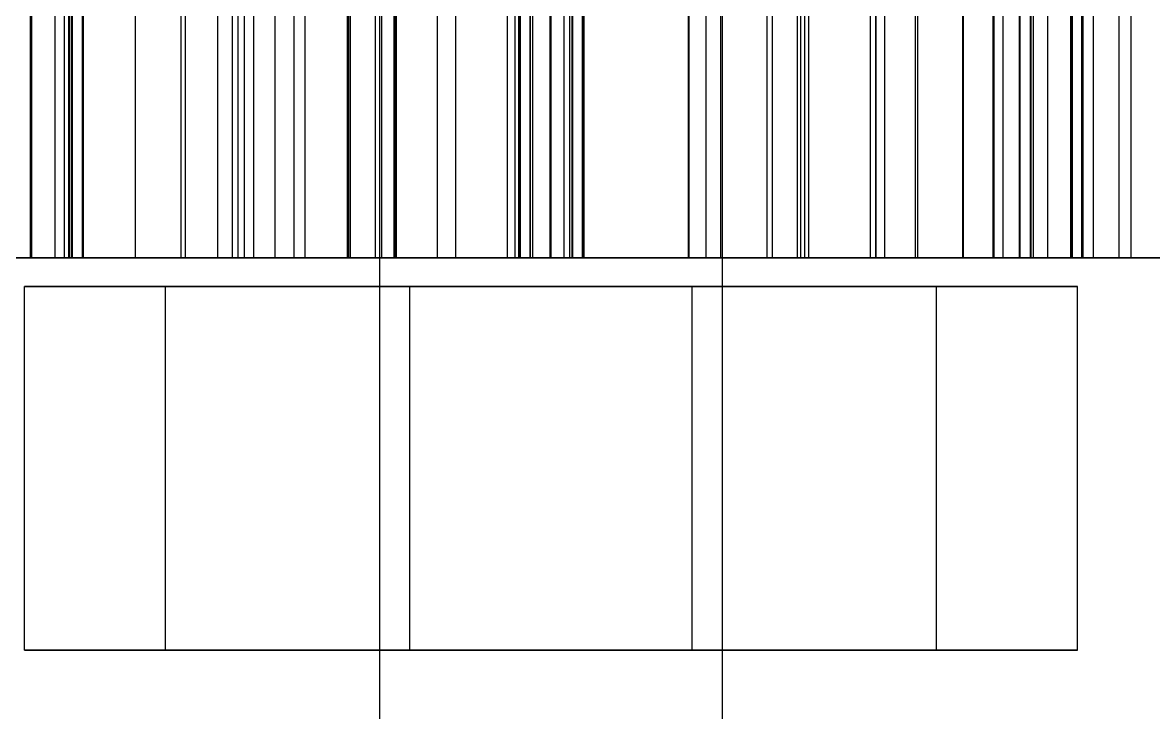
# Model space of a CAD drawing. Header units: millimetres. Extents: x -170 to 170, y -1654 to 210.
# Drawn here: x -99.56 to -80.89, y -58.03 to -46.65 of the extents above; entities that cross this region are included whole.
import ezdxf

# ---------------------------------------------------------------- set-up
doc = ezdxf.new("R2010")
doc.units = ezdxf.units.MM
doc.header["$MEASUREMENT"] = 0
doc.layers.add('V1', color=7, linetype='Continuous', true_color=0x000000)

msp = doc.modelspace()

# ---------------------------------------------------------------- linework, layer by layer
at = {"layer": 'V1'}
for p, q in [((-127.736, -50.528, 164.167), (-94.833, -50.528, 164.167)), ((-127.164, -50.528, 345.833), (-94.833, -50.528, 345.833)), ((-124.457, -50.528, 255), (-87.183, -50.528, 255)), ((-90.833, -50.528, 127.264), (-90.833, -50.528, 160.167)), ((-90.833, -50.528, 168.167), (-90.833, -50.528, 201.07)), ((-90.833, -50.528, 309.502), (-90.833, -50.528, 341.833)), ((-90.833, -50.528, 349.833), (-90.833, -50.528, 382.164)), ((-86.833, -50.528, 164.167), (-53.93, -50.528, 164.167)), ((-86.833, -50.528, 345.833), (-54.502, -50.528, 345.833)), ((-86.717, -50.528, 255), (-4, -50.528, 255))]:
    msp.add_line(p, q, dxfattribs=at)
for points, degree in [([(-93.662, -88, 343.005), (-93.662, -48.5, 343.005), (-93.662, -9, 343.005)], 2), ([(-93.662, -82.948, 348.662), (-93.662, -45.974, 348.662), (-93.662, -9, 348.662)], 2), ([(-93.662, -88, 166.995), (-93.662, -48.5, 166.995), (-93.662, -9, 166.995)], 2), ([(-93.662, -82.948, 161.338), (-93.662, -45.974, 161.338), (-93.662, -9, 161.338)], 2), ([(-88.005, -88, 348.662), (-88.005, -48.5, 348.662), (-88.005, -9, 348.662)], 2), ([(-88.005, -82.948, 343.005), (-88.005, -45.974, 343.005), (-88.005, -9, 343.005)], 2), ([(-88.005, -82.948, 166.995), (-88.005, -45.974, 166.995), (-88.005, -9, 166.995)], 2), ([(-88.005, -88, 161.338), (-88.005, -48.5, 161.338), (-88.005, -9, 161.338)], 2), ([(-99.435, -35.528, 194.907), (-99.435, -43.028, 194.907), (-99.435, -50.528, 194.907)], 2), ([(-99.416, -35.528, 379.841), (-99.416, -43.028, 379.841), (-99.416, -50.528, 379.841)], 2), ([(-99.409, -35.528, 194.836), (-99.409, -43.028, 194.836), (-99.409, -50.528, 194.836)], 2), ([(-99.028, -35.528, 305.38), (-99.028, -43.028, 305.38), (-99.028, -50.528, 305.38)], 2), ([(-98.871, -35.528, 266.781), (-98.871, -43.028, 266.781), (-98.871, -50.528, 266.781)], 2), ([(-98.87, -35.528, 243.221), (-98.87, -43.028, 243.221), (-98.87, -50.528, 243.221)], 2), ([(-98.8, -35.528, 266.803), (-98.8, -43.028, 266.803), (-98.8, -50.528, 266.803)], 2), ([(-98.799, -35.528, 243.199), (-98.799, -43.028, 243.199), (-98.799, -50.528, 243.199)], 2), ([(-98.79, -35.528, 204.667), (-98.79, -43.028, 204.667), (-98.79, -50.528, 204.667)], 2), ([(-98.754, -35.528, 133.245), (-98.754, -43.028, 133.245), (-98.754, -50.528, 133.245)], 2), ([(-98.741, -35.528, 133.319), (-98.741, -43.028, 133.319), (-98.741, -50.528, 133.319)], 2), ([(-98.572, -35.528, 376.801), (-98.572, -43.028, 376.801), (-98.572, -50.528, 376.801)], 2), ([(-98.56, -35.528, 376.727), (-98.56, -43.028, 376.727), (-98.56, -50.528, 376.727)], 2), ([(-97.697, -35.528, 246.759), (-97.697, -43.028, 246.759), (-97.697, -50.528, 246.759)], 2), ([(-97.697, -35.528, 263.243), (-97.697, -43.028, 263.243), (-97.697, -50.528, 263.243)], 2), ([(-96.945, -35.528, 259.592), (-96.945, -43.028, 259.592), (-96.945, -50.528, 259.592)], 2), ([(-96.944, -35.528, 250.41), (-96.944, -43.028, 250.41), (-96.944, -50.528, 250.41)], 2), ([(-96.872, -35.528, 250.393), (-96.872, -43.028, 250.393), (-96.872, -50.528, 250.393)], 2), ([(-96.872, -35.528, 259.609), (-96.872, -43.028, 259.609), (-96.872, -50.528, 259.609)], 2), ([(-96.341, -35.528, 304.928), (-96.341, -43.028, 304.928), (-96.341, -50.528, 304.928)], 2), ([(-96.1, -35.528, 205.104), (-96.1, -43.028, 205.104), (-96.1, -50.528, 205.104)], 2), ([(-96.003, -35.528, 262.173), (-96.003, -43.028, 262.173), (-96.003, -50.528, 262.173)], 2), ([(-96.003, -35.528, 247.826), (-96.003, -43.028, 247.826), (-96.003, -50.528, 247.826)], 2), ([(-95.899, -35.528, 268.044), (-95.899, -43.028, 268.044), (-95.899, -50.528, 268.044)], 2), ([(-95.898, -35.528, 241.957), (-95.898, -43.028, 241.957), (-95.898, -50.528, 241.957)], 2), ([(-95.743, -35.528, 265.063), (-95.743, -43.028, 265.063), (-95.743, -50.528, 265.063)], 2), ([(-95.743, -35.528, 244.937), (-95.743, -43.028, 244.937), (-95.743, -50.528, 244.937)], 2), ([(-95.396, -35.528, 267.943), (-95.396, -43.028, 267.943), (-95.396, -50.528, 267.943)], 2), ([(-95.396, -35.528, 242.057), (-95.396, -43.028, 242.057), (-95.396, -50.528, 242.057)], 2), ([(-95.082, -35.528, 132.606), (-95.082, -43.028, 132.606), (-95.082, -50.528, 132.606)], 2), ([(-94.897, -35.528, 377.419), (-94.897, -43.028, 377.419), (-94.897, -50.528, 377.419)], 2), ([(-94.199, -35.528, 261.188), (-94.199, -43.028, 261.188), (-94.199, -50.528, 261.188)], 2), ([(-94.183, -35.528, 248.811), (-94.183, -43.028, 248.811), (-94.183, -50.528, 248.811)], 2), ([(-94.153, -35.528, 277.951), (-94.153, -43.028, 277.951), (-94.153, -50.528, 277.951)], 2), ([(-94.152, -35.528, 232.05), (-94.152, -43.028, 232.05), (-94.152, -50.528, 232.05)], 2), ([(-93.739, -35.528, 250.018), (-93.739, -43.028, 250.018), (-93.739, -50.528, 250.018)], 2), ([(-93.739, -35.528, 259.984), (-93.739, -43.028, 259.984), (-93.739, -50.528, 259.984)], 2), ([(-93.662, -50.528, 166.995), (-93.662, -43.028, 166.995), (-93.662, -35.528, 166.995)], 2), ([(-93.662, -50.528, 161.338), (-93.662, -43.028, 161.338), (-93.662, -35.528, 161.338)], 2), ([(-93.662, -50.528, 343.005), (-93.662, -43.028, 343.005), (-93.662, -35.528, 343.005)], 2), ([(-93.662, -50.528, 348.662), (-93.662, -43.028, 348.662), (-93.662, -35.528, 348.662)], 2), ([(-93.63, -35.528, 304.654), (-93.63, -43.028, 304.654), (-93.63, -50.528, 304.654)], 2), ([(-93.427, -35.528, 241.467), (-93.427, -43.028, 241.467), (-93.427, -50.528, 241.467)], 2), ([(-93.412, -35.528, 268.528), (-93.412, -43.028, 268.528), (-93.412, -50.528, 268.528)], 2), ([(-93.388, -35.528, 205.362), (-93.388, -43.028, 205.362), (-93.388, -50.528, 205.362)], 2), ([(-92.713, -35.528, 275.638), (-92.713, -43.028, 275.638), (-92.713, -50.528, 275.638)], 2), ([(-92.712, -35.528, 234.364), (-92.712, -43.028, 234.364), (-92.712, -50.528, 234.364)], 2), ([(-92.413, -35.528, 281.977), (-92.413, -43.028, 281.977), (-92.413, -50.528, 281.977)], 2), ([(-92.413, -35.528, 228.023), (-92.413, -43.028, 228.023), (-92.413, -50.528, 228.023)], 2), ([(-91.559, -35.528, 284.749), (-91.559, -43.028, 284.749), (-91.559, -50.528, 284.749)], 2), ([(-91.559, -35.528, 225.251), (-91.559, -43.028, 225.251), (-91.559, -50.528, 225.251)], 2), ([(-91.429, -35.528, 236.767), (-91.429, -43.028, 236.767), (-91.429, -50.528, 236.767)], 2), ([(-91.429, -35.528, 273.235), (-91.429, -43.028, 273.235), (-91.429, -50.528, 273.235)], 2), ([(-91.373, -35.528, 132.251), (-91.373, -43.028, 132.251), (-91.373, -50.528, 132.251)], 2), ([(-91.369, -35.528, 132.288), (-91.369, -43.028, 132.288), (-91.369, -50.528, 132.288)], 2), ([(-91.365, -35.528, 132.326), (-91.365, -43.028, 132.326), (-91.365, -50.528, 132.326)], 2), ([(-91.345, -35.528, 129.096), (-91.345, -43.028, 129.096), (-91.345, -50.528, 129.096)], 2), ([(-91.186, -35.528, 377.752), (-91.186, -43.028, 377.752), (-91.186, -50.528, 377.752)], 2), ([(-91.179, -35.528, 377.677), (-91.179, -43.028, 377.677), (-91.179, -50.528, 377.677)], 2), ([(-91.139, -35.528, 380.907), (-91.139, -43.028, 380.907), (-91.139, -50.528, 380.907)], 2), ([(-90.854, -35.528, 280.637), (-90.854, -43.028, 280.637), (-90.854, -50.528, 280.637)], 2), ([(-90.839, -35.528, 229.365), (-90.839, -43.028, 229.365), (-90.839, -50.528, 229.365)], 2), ([(-90.621, -35.528, 287.495), (-90.621, -43.028, 287.495), (-90.621, -50.528, 287.495)], 2), ([(-90.621, -35.528, 222.505), (-90.621, -43.028, 222.505), (-90.621, -50.528, 222.505)], 2), ([(-90.527, -35.528, 310.76), (-90.527, -43.028, 310.76), (-90.527, -50.528, 310.76)], 2), ([(-90.488, -35.528, 313.989), (-90.488, -43.028, 313.989), (-90.488, -50.528, 313.989)], 2), ([(-90.481, -35.528, 313.915), (-90.481, -43.028, 313.915), (-90.481, -50.528, 313.915)], 2), ([(-90.321, -35.528, 199.238), (-90.321, -43.028, 199.238), (-90.321, -50.528, 199.238)], 2), ([(-90.301, -35.528, 196.008), (-90.301, -43.028, 196.008), (-90.301, -50.528, 196.008)], 2), ([(-90.294, -35.528, 196.083), (-90.294, -43.028, 196.083), (-90.294, -50.528, 196.083)], 2), ([(-88.572, -35.528, 222.339), (-88.572, -43.028, 222.339), (-88.572, -50.528, 222.339)], 2), ([(-88.558, -35.528, 287.654), (-88.558, -43.028, 287.654), (-88.558, -50.528, 287.654)], 2), ([(-88.278, -35.528, 122.972), (-88.278, -43.028, 122.972), (-88.278, -50.528, 122.972)], 2), ([(-88.036, -35.528, 387.013), (-88.036, -43.028, 387.013), (-88.036, -50.528, 387.013)], 2), ([(-88.005, -50.528, 166.995), (-88.005, -43.028, 166.995), (-88.005, -35.528, 166.995)], 2), ([(-88.005, -50.528, 161.338), (-88.005, -43.028, 161.338), (-88.005, -35.528, 161.338)], 2), ([(-88.005, -50.528, 348.662), (-88.005, -43.028, 348.662), (-88.005, -35.528, 348.662)], 2), ([(-88.005, -50.528, 343.005), (-88.005, -43.028, 343.005), (-88.005, -35.528, 343.005)], 2), ([(-87.273, -35.528, 252.278), (-87.273, -43.028, 252.278), (-87.273, -50.528, 252.278)], 2), ([(-87.273, -35.528, 257.724), (-87.273, -43.028, 257.724), (-87.273, -50.528, 257.724)], 2), ([(-87.183, -35.528, 255.001), (-87.183, -43.028, 255.001), (-87.183, -50.528, 255.001)], 2), ([(-86.769, -35.528, 314.248), (-86.769, -43.028, 314.248), (-86.769, -50.528, 314.248)], 2), ([(-86.717, -35.528, 255.007), (-86.717, -43.028, 255.007), (-86.717, -50.528, 255.007)], 2), ([(-86.648, -35.528, 258.444), (-86.648, -43.028, 258.444), (-86.648, -50.528, 258.444)], 2), ([(-86.647, -35.528, 251.521), (-86.647, -43.028, 251.521), (-86.647, -50.528, 251.521)], 2), ([(-86.584, -35.528, 195.728), (-86.584, -43.028, 195.728), (-86.584, -50.528, 195.728)], 2), ([(-85.566, -35.528, 123.23), (-85.566, -43.028, 123.23), (-85.566, -50.528, 123.23)], 2), ([(-85.477, -35.528, 269.612), (-85.477, -43.028, 269.612), (-85.477, -50.528, 269.612)], 2), ([(-85.471, -35.528, 240.353), (-85.471, -43.028, 240.353), (-85.471, -50.528, 240.353)], 2), ([(-85.326, -35.528, 386.739), (-85.326, -43.028, 386.739), (-85.326, -50.528, 386.739)], 2), ([(-84.823, -35.528, 236.977), (-84.823, -43.028, 236.977), (-84.823, -50.528, 236.977)], 2), ([(-84.82, -35.528, 273.036), (-84.82, -43.028, 273.036), (-84.82, -50.528, 273.036)], 2), ([(-84.785, -35.528, 300.601), (-84.785, -43.028, 300.601), (-84.785, -50.528, 300.601)], 2), ([(-84.785, -35.528, 209.399), (-84.785, -43.028, 209.399), (-84.785, -50.528, 209.399)], 2), ([(-84.039, -35.528, 276.384), (-84.039, -43.028, 276.384), (-84.039, -50.528, 276.384)], 2), ([(-84.03, -35.528, 233.582), (-84.03, -43.028, 233.582), (-84.03, -50.528, 233.582)], 2), ([(-83.538, -35.528, 298.967), (-83.538, -43.028, 298.967), (-83.538, -50.528, 298.967)], 2), ([(-83.524, -35.528, 211.038), (-83.524, -43.028, 211.038), (-83.524, -50.528, 211.038)], 2), ([(-83.373, -35.528, 303.135), (-83.373, -43.028, 303.135), (-83.373, -50.528, 303.135)], 2), ([(-83.373, -35.528, 206.865), (-83.373, -43.028, 206.865), (-83.373, -50.528, 206.865)], 2), ([(-83.106, -35.528, 314.939), (-83.106, -43.028, 314.939), (-83.106, -50.528, 314.939)], 2), ([(-83.094, -35.528, 314.865), (-83.094, -43.028, 314.865), (-83.094, -50.528, 314.865)], 2), ([(-82.925, -35.528, 195.015), (-82.925, -43.028, 195.015), (-82.925, -50.528, 195.015)], 2), ([(-82.913, -35.528, 195.089), (-82.913, -43.028, 195.089), (-82.913, -50.528, 195.089)], 2), ([(-82.876, -35.528, 123.667), (-82.876, -43.028, 123.667), (-82.876, -50.528, 123.667)], 2), ([(-82.639, -35.528, 386.286), (-82.639, -43.028, 386.286), (-82.639, -50.528, 386.286)], 2), ([(-82.258, -35.528, 133.497), (-82.258, -43.028, 133.497), (-82.258, -50.528, 133.497)], 2), ([(-82.251, -35.528, 311.825), (-82.251, -43.028, 311.825), (-82.251, -50.528, 311.825)], 2), ([(-82.232, -35.528, 133.427), (-82.232, -43.028, 133.427), (-82.232, -50.528, 133.427)], 2), ([(-82.078, -35.528, 376.452), (-82.078, -43.028, 376.452), (-82.078, -50.528, 376.452)], 2), ([(-82.052, -35.528, 376.522), (-82.052, -43.028, 376.522), (-82.052, -50.528, 376.522)], 2), ([(-82.051, -35.528, 198.124), (-82.051, -43.028, 198.124), (-82.051, -50.528, 198.124)], 2), ([(-81.884, -35.528, 305.626), (-81.884, -43.028, 305.626), (-81.884, -50.528, 305.626)], 2), ([(-81.884, -35.528, 204.374), (-81.884, -43.028, 204.374), (-81.884, -50.528, 204.374)], 2), ([(-81.46, -35.528, 130.368), (-81.46, -43.028, 130.368), (-81.46, -50.528, 130.368)], 2), ([(-81.262, -35.528, 379.576), (-81.262, -43.028, 379.576), (-81.262, -50.528, 379.576)], 2), ([(-153, -50.528), (0, -50.528), (153, -50.528)], 2), ([(153, -50.528, 50), (0, -50.528, 50), (-153, -50.528, 50)], 2), ([(-91.365, -50.528, 132.326), (-91.368, -50.528, 132.301), (-91.37, -50.528, 132.276), (-91.373, -50.528, 132.251)], 3), ([(-99.527, -57, 166.496), (-99.527, -54, 166.496), (-99.527, -51, 166.496)], 2), ([(-97.197, -51, 157.803), (-98.362, -51, 162.15), (-99.527, -51, 166.496)], 2), ([(-99.527, -51, 166.496), (-96.345, -51, 169.678), (-93.163, -51, 172.86)], 2), ([(-99.526, -57, 343.504), (-99.526, -54, 343.504), (-99.526, -51, 343.504)], 2), ([(-93.162, -51, 337.14), (-96.344, -51, 340.322), (-99.526, -51, 343.504)], 2), ([(-99.526, -51, 343.504), (-98.362, -51, 347.85), (-97.197, -51, 352.197)], 2), ([(-97.197, -51, 352.197), (-92.85, -51, 353.362), (-88.504, -51, 354.527)], 2), ([(-97.197, -57, 352.197), (-97.197, -54, 352.197), (-97.197, -51, 352.197)], 2), ([(-97.197, -57, 157.803), (-97.197, -54, 157.803), (-97.197, -51, 157.803)], 2), ([(-88.504, -51, 155.474), (-92.85, -51, 156.638), (-97.197, -51, 157.803)], 2), ([(-93.163, -57, 172.86), (-93.163, -54, 172.86), (-93.163, -51, 172.86)], 2), ([(-93.163, -51, 172.86), (-88.816, -51, 171.696), (-84.469, -51, 170.531)], 2), ([(-93.162, -57, 337.14), (-93.162, -54, 337.14), (-93.162, -51, 337.14)], 2), ([(-84.469, -51, 339.469), (-88.816, -51, 338.305), (-93.162, -51, 337.14)], 2), ([(-88.504, -57, 354.527), (-88.504, -54, 354.527), (-88.504, -51, 354.527)], 2), ([(-88.504, -51, 354.527), (-85.322, -51, 351.345), (-82.14, -51, 348.163)], 2), ([(-88.504, -57, 155.474), (-88.504, -54, 155.474), (-88.504, -51, 155.474)], 2), ([(-82.14, -51, 161.838), (-85.322, -51, 158.656), (-88.504, -51, 155.474)], 2), ([(-84.469, -57, 339.469), (-84.469, -54, 339.469), (-84.469, -51, 339.469)], 2), ([(-82.14, -51, 348.163), (-83.304, -51, 343.816), (-84.469, -51, 339.469)], 2), ([(-84.469, -57, 170.531), (-84.469, -54, 170.531), (-84.469, -51, 170.531)], 2), ([(-84.469, -51, 170.531), (-83.305, -51, 166.184), (-82.14, -51, 161.838)], 2), ([(-82.14, -57, 348.163), (-82.14, -54, 348.163), (-82.14, -51, 348.163)], 2), ([(-82.14, -57, 161.838), (-82.14, -54, 161.838), (-82.14, -51, 161.838)], 2), ([(-97.197, -57, 157.803), (-98.362, -57, 162.15), (-99.527, -57, 166.496)], 2), ([(-99.527, -57, 166.496), (-96.345, -57, 169.678), (-93.163, -57, 172.86)], 2), ([(-93.162, -57, 337.14), (-96.344, -57, 340.322), (-99.526, -57, 343.504)], 2), ([(-99.526, -57, 343.504), (-98.362, -57, 347.85), (-97.197, -57, 352.197)], 2), ([(-97.197, -57, 352.197), (-92.85, -57, 353.362), (-88.504, -57, 354.527)], 2), ([(-88.504, -57, 155.474), (-92.85, -57, 156.638), (-97.197, -57, 157.803)], 2), ([(-93.163, -57, 172.86), (-88.816, -57, 171.696), (-84.469, -57, 170.531)], 2), ([(-84.469, -57, 339.469), (-88.816, -57, 338.305), (-93.162, -57, 337.14)], 2), ([(-88.504, -57, 354.527), (-85.322, -57, 351.345), (-82.14, -57, 348.163)], 2), ([(-82.14, -57, 161.838), (-85.322, -57, 158.656), (-88.504, -57, 155.474)], 2), ([(-82.14, -57, 348.163), (-83.304, -57, 343.816), (-84.469, -57, 339.469)], 2), ([(-84.469, -57, 170.531), (-83.305, -57, 166.184), (-82.14, -57, 161.838)], 2)]:
    msp.add_open_spline(points, degree=degree, dxfattribs=at)
for points, weights in [([(-99.409, -50.528, 194.836), (-101.809, -50.528, 194.165), (-104.114, -50.528, 193.218), (-106.293, -50.528, 192.008)], [1, 0.995432816344, 0.995432816344, 1]), ([(-99.028, -50.528, 305.38), (-97.246, -50.528, 305.019), (-95.444, -50.528, 304.777), (-93.63, -50.528, 304.654)], [1, 0.998547387537, 0.998547387537, 1]), ([(-96.945, -50.528, 259.592), (-97.304, -50.528, 262.058), (-97.949, -50.528, 264.466), (-98.871, -50.528, 266.781)], [1, 0.995432816344, 0.995432816344, 1]), ([(-98.87, -50.528, 243.221), (-97.948, -50.528, 245.536), (-97.304, -50.528, 247.943), (-96.944, -50.528, 250.41)], [1, 0.995432816344, 0.995432816344, 1]), ([(-93.388, -50.528, 205.362), (-95.203, -50.528, 205.25), (-97.006, -50.528, 205.018), (-98.79, -50.528, 204.667)], [1, 0.998547387537, 0.998547387537, 1]), ([(-98.741, -50.528, 133.319), (-96.327, -50.528, 132.7), (-93.857, -50.528, 132.367), (-91.365, -50.528, 132.326)], [1, 0.995432816344, 0.995432816344, 1]), ([(-91.179, -50.528, 377.677), (-93.671, -50.528, 377.65), (-96.143, -50.528, 377.332), (-98.56, -50.528, 376.727)], [1, 0.995432816344, 0.995432816344, 1]), ([(-95.396, -50.528, 267.943), (-95.656, -50.528, 266.026), (-95.859, -50.528, 264.103), (-96.003, -50.528, 262.173)], [0.619348888137, 0.619161401654, 0.619161401654, 0.619348888137]), ([(-96.003, -50.528, 247.826), (-95.859, -50.528, 245.897), (-95.656, -50.528, 243.974), (-95.396, -50.528, 242.057)], [0.60213831918, 0.601956042602, 0.601956042602, 0.60213831918]), ([(-91.429, -50.528, 273.235), (-92.233, -50.528, 274.866), (-93.142, -50.528, 276.44), (-94.153, -50.528, 277.951)], [1, 0.998547387537, 0.998547387537, 1]), ([(-94.152, -50.528, 232.05), (-93.141, -50.528, 233.561), (-92.232, -50.528, 235.136), (-91.429, -50.528, 236.767)], [1, 0.998547387537, 0.998547387537, 1]), ([(-90.621, -50.528, 287.495), (-91.274, -50.528, 285.674), (-91.871, -50.528, 283.834), (-92.413, -50.528, 281.977)], [0.637051376765, 0.636858531464, 0.636858531464, 0.637051376765]), ([(-92.413, -50.528, 228.023), (-91.871, -50.528, 226.166), (-91.274, -50.528, 224.326), (-90.621, -50.528, 222.505)], [0.58540600035, 0.585228788903, 0.585228788903, 0.58540600035]), ([(-90.488, -50.528, 313.989), (-87.996, -50.528, 314.016), (-85.524, -50.528, 314.334), (-83.106, -50.528, 314.939)], [1, 0.995432816344, 0.995432816344, 1]), ([(-82.925, -50.528, 195.015), (-85.339, -50.528, 195.634), (-87.809, -50.528, 195.967), (-90.301, -50.528, 196.008)], [1, 0.995432816344, 0.995432816344, 1]), ([(-88.278, -50.528, 122.972), (-86.464, -50.528, 123.084), (-84.66, -50.528, 123.316), (-82.876, -50.528, 123.667)], [1, 0.998547387537, 0.998547387537, 1]), ([(-82.639, -50.528, 386.286), (-84.421, -50.528, 386.647), (-86.223, -50.528, 386.89), (-88.036, -50.528, 387.013)], [1, 0.998547387537, 0.998547387537, 1]), ([(-87.273, -50.528, 252.278), (-87.153, -50.528, 254.092), (-87.153, -50.528, 255.91), (-87.273, -50.528, 257.724)], [1, 0.998547387537, 0.998547387537, 1]), ([(-86.648, -50.528, 258.444), (-86.739, -50.528, 256.148), (-86.74, -50.528, 253.839), (-86.647, -50.528, 251.521)], [0.619348888137, 0.61324712024, 0.607510263921, 0.60213831918]), ([(-84.039, -50.528, 276.384), (-84.605, -50.528, 274.157), (-85.086, -50.528, 271.898), (-85.477, -50.528, 269.612)], [0.637051376765, 0.630775205589, 0.624874376046, 0.619348888137]), ([(-85.471, -50.528, 240.353), (-85.083, -50.528, 238.088), (-84.603, -50.528, 235.83), (-84.03, -50.528, 233.582)], [0.60213831918, 0.596206108215, 0.590628668605, 0.58540600035]), ([(-81.884, -50.528, 305.626), (-82.902, -50.528, 303.98), (-83.869, -50.528, 302.305), (-84.785, -50.528, 300.601)], [0.655259845317, 0.655061488031, 0.655061488031, 0.655259845317]), ([(-84.785, -50.528, 209.399), (-83.869, -50.528, 207.695), (-82.902, -50.528, 206.02), (-81.884, -50.528, 204.374)], [0.569138641952, 0.568966354886, 0.568966354886, 0.569138641952]), ([(-82.258, -50.528, 133.497), (-79.857, -50.528, 134.169), (-77.552, -50.528, 135.116), (-75.373, -50.528, 136.325)], [1, 0.995432816344, 0.995432816344, 1]), ([(-75.21, -50.528, 373.584), (-77.382, -50.528, 374.806), (-79.682, -50.528, 375.767), (-82.078, -50.528, 376.452)], [1, 0.995432816344, 0.995432816344, 1])]:
    msp.add_rational_spline(points, weights, degree=3, dxfattribs=at)
for points, knots in [([(-104.193, -50.528, 125.114), (-102.713, -50.528, 126.329), (-100.462, -50.528, 128.181), (-99.615, -50.528, 130.209), (-99.205, -50.528, 131.19), (-98.928, -50.528, 132.223), (-98.754, -50.528, 133.245), (-98.75, -50.528, 133.269), (-98.745, -50.528, 133.294), (-98.741, -50.528, 133.319)], [102.885889, 102.885889, 102.885889, 102.885889, 103.652974, 103.652974, 103.652974, 104.442641, 104.442641, 104.442641, 104.46169, 104.46169, 104.46169, 104.46169]), ([(-98.56, -50.528, 376.727), (-98.564, -50.528, 376.752), (-98.568, -50.528, 376.776), (-98.572, -50.528, 376.801), (-98.741, -50.528, 377.823), (-99.012, -50.528, 378.858), (-99.416, -50.528, 379.841), (-100.251, -50.528, 381.874), (-102.491, -50.528, 383.74), (-103.963, -50.528, 384.964)], [92.723938, 92.723938, 92.723938, 92.723938, 92.742927, 92.742927, 92.742927, 93.532587, 93.532587, 93.532587, 94.299691, 94.299691, 94.299691, 94.299691]), ([(-94.153, -50.528, 277.951), (-96.066, -50.528, 277.882), (-98.979, -50.528, 277.775), (-100.882, -50.528, 276.676), (-101.803, -50.528, 276.144), (-102.65, -50.528, 275.491), (-103.408, -50.528, 274.785), (-103.426, -50.528, 274.768), (-103.444, -50.528, 274.751), (-103.463, -50.528, 274.733)], [60.00916, 60.00916, 60.00916, 60.00916, 60.776245, 60.776245, 60.776245, 61.565912, 61.565912, 61.565912, 61.584961, 61.584961, 61.584961, 61.584961]), ([(-103.461, -50.528, 235.268), (-103.443, -50.528, 235.251), (-103.425, -50.528, 235.234), (-103.407, -50.528, 235.217), (-102.649, -50.528, 234.511), (-101.802, -50.528, 233.857), (-100.881, -50.528, 233.326), (-98.978, -50.528, 232.227), (-96.065, -50.528, 232.119), (-94.152, -50.528, 232.05)], [42.701087, 42.701087, 42.701087, 42.701087, 42.720076, 42.720076, 42.720076, 43.509736, 43.509736, 43.509736, 44.27684, 44.27684, 44.27684, 44.27684]), ([(-99.588, -50.528, 315.215), (-99.597, -50.528, 315.191), (-99.606, -50.528, 315.168), (-99.615, -50.528, 315.145), (-99.98, -50.528, 314.175), (-100.263, -50.528, 313.144), (-100.405, -50.528, 312.09), (-100.698, -50.528, 309.912), (-99.691, -50.528, 307.176), (-99.028, -50.528, 305.38)], [42.701087, 42.701087, 42.701087, 42.701087, 42.720076, 42.720076, 42.720076, 43.509736, 43.509736, 43.509736, 44.27684, 44.27684, 44.27684, 44.27684]), ([(-98.79, -50.528, 204.667), (-99.464, -50.528, 202.875), (-100.487, -50.528, 200.146), (-100.207, -50.528, 197.966), (-100.071, -50.528, 196.911), (-99.794, -50.528, 195.878), (-99.435, -50.528, 194.907), (-99.426, -50.528, 194.883), (-99.417, -50.528, 194.86), (-99.409, -50.528, 194.836)], [67.155281, 67.155281, 67.155281, 67.155281, 67.922366, 67.922366, 67.922366, 68.712034, 68.712034, 68.712034, 68.731083, 68.731083, 68.731083, 68.731083]), ([(-98.871, -50.528, 266.781), (-98.847, -50.528, 266.788), (-98.823, -50.528, 266.796), (-98.8, -50.528, 266.803), (-97.809, -50.528, 267.106), (-96.82, -50.528, 267.513), (-95.899, -50.528, 268.044), (-93.996, -50.528, 269.143), (-92.446, -50.528, 271.612), (-91.429, -50.528, 273.235)], [56.99333, 56.99333, 56.99333, 56.99333, 57.012319, 57.012319, 57.012319, 57.801979, 57.801979, 57.801979, 58.569083, 58.569083, 58.569083, 58.569083]), ([(-91.429, -50.528, 236.767), (-92.445, -50.528, 238.389), (-93.995, -50.528, 240.858), (-95.898, -50.528, 241.957), (-96.819, -50.528, 242.489), (-97.808, -50.528, 242.895), (-98.799, -50.528, 243.199), (-98.823, -50.528, 243.206), (-98.846, -50.528, 243.213), (-98.87, -50.528, 243.221)], [45.716917, 45.716917, 45.716917, 45.716917, 46.484002, 46.484002, 46.484002, 47.273669, 47.273669, 47.273669, 47.292718, 47.292718, 47.292718, 47.292718]), ([(-87.273, -50.528, 257.724), (-88.965, -50.528, 258.621), (-91.541, -50.528, 259.984), (-93.739, -50.528, 259.984), (-94.802, -50.528, 259.984), (-95.862, -50.528, 259.842), (-96.872, -50.528, 259.609), (-96.896, -50.528, 259.604), (-96.92, -50.528, 259.598), (-96.945, -50.528, 259.592)], [52.863038, 52.863038, 52.863038, 52.863038, 53.630123, 53.630123, 53.630123, 54.419791, 54.419791, 54.419791, 54.43884, 54.43884, 54.43884, 54.43884]), ([(-96.944, -50.528, 250.41), (-96.92, -50.528, 250.404), (-96.896, -50.528, 250.398), (-96.872, -50.528, 250.393), (-95.862, -50.528, 250.16), (-94.802, -50.528, 250.018), (-93.739, -50.528, 250.018), (-91.541, -50.528, 250.018), (-88.964, -50.528, 251.381), (-87.273, -50.528, 252.278)], [49.847209, 49.847209, 49.847209, 49.847209, 49.866198, 49.866198, 49.866198, 50.655858, 50.655858, 50.655858, 51.422962, 51.422962, 51.422962, 51.422962]), ([(-96.003, -50.528, 262.173), (-95.46, -50.528, 261.87), (-94.858, -50.528, 261.54), (-94.199, -50.528, 261.188), (-90.888, -50.528, 259.418), (-88.913, -50.528, 258.75), (-86.648, -50.528, 258.444)], [289.120325, 289.120325, 289.120325, 289.120325, 289.303478, 289.303478, 289.303478, 290.223547, 290.223547, 290.223547, 290.223547]), ([(-86.647, -50.528, 251.521), (-88.902, -50.528, 251.222), (-90.878, -50.528, 250.561), (-94.183, -50.528, 248.811), (-94.848, -50.528, 248.459), (-95.455, -50.528, 248.13), (-96.003, -50.528, 247.826)], [292.755546, 292.755546, 292.755546, 292.755546, 293.672202, 293.672202, 293.672202, 293.856629, 293.856629, 293.856629, 293.856629]), ([(-85.477, -50.528, 269.612), (-87.745, -50.528, 269.788), (-89.815, -50.528, 269.552), (-93.412, -50.528, 268.528), (-94.136, -50.528, 268.322), (-94.798, -50.528, 268.126), (-95.396, -50.528, 267.943)], [286.032202, 286.032202, 286.032202, 286.032202, 286.948858, 286.948858, 286.948858, 287.133285, 287.133285, 287.133285, 287.133285]), ([(-95.396, -50.528, 242.057), (-94.802, -50.528, 241.872), (-94.145, -50.528, 241.675), (-93.427, -50.528, 241.467), (-89.821, -50.528, 240.425), (-87.749, -50.528, 240.182), (-85.471, -50.528, 240.353)], [295.843669, 295.843669, 295.843669, 295.843669, 296.026822, 296.026822, 296.026822, 296.946891, 296.946891, 296.946891, 296.946891]), ([(-93.63, -50.528, 304.654), (-92.515, -50.528, 306.21), (-90.82, -50.528, 308.582), (-90.527, -50.528, 310.76), (-90.385, -50.528, 311.813), (-90.385, -50.528, 312.883), (-90.481, -50.528, 313.915), (-90.483, -50.528, 313.94), (-90.485, -50.528, 313.964), (-90.488, -50.528, 313.989)], [45.716917, 45.716917, 45.716917, 45.716917, 46.484002, 46.484002, 46.484002, 47.273669, 47.273669, 47.273669, 47.292718, 47.292718, 47.292718, 47.292718]), ([(-90.301, -50.528, 196.008), (-90.298, -50.528, 196.033), (-90.296, -50.528, 196.058), (-90.294, -50.528, 196.083), (-90.192, -50.528, 197.114), (-90.186, -50.528, 198.183), (-90.321, -50.528, 199.238), (-90.602, -50.528, 201.417), (-92.283, -50.528, 203.799), (-93.388, -50.528, 205.362)], [64.139452, 64.139452, 64.139452, 64.139452, 64.158441, 64.158441, 64.158441, 64.948101, 64.948101, 64.948101, 65.715205, 65.715205, 65.715205, 65.715205]), ([(-92.413, -50.528, 281.977), (-91.945, -50.528, 281.567), (-91.425, -50.528, 281.119), (-90.854, -50.528, 280.637), (-87.983, -50.528, 278.218), (-86.19, -50.528, 277.154), (-84.039, -50.528, 276.384)], [282.396981, 282.396981, 282.396981, 282.396981, 282.580134, 282.580134, 282.580134, 283.500203, 283.500203, 283.500203, 283.500203]), ([(-84.03, -50.528, 233.582), (-86.174, -50.528, 232.821), (-87.969, -50.528, 231.763), (-90.839, -50.528, 229.365), (-91.416, -50.528, 228.882), (-91.941, -50.528, 228.434), (-92.413, -50.528, 228.023)], [299.47889, 299.47889, 299.47889, 299.47889, 300.395546, 300.395546, 300.395546, 300.579973, 300.579973, 300.579973, 300.579973]), ([(-91.373, -50.528, 132.251), (-91.475, -50.528, 131.22), (-91.481, -50.528, 130.151), (-91.345, -50.528, 129.096), (-91.065, -50.528, 126.916), (-89.384, -50.528, 124.535), (-88.278, -50.528, 122.972)], [21.281712, 21.281712, 21.281712, 21.281712, 22.071372, 22.071372, 22.071372, 22.838476, 22.838476, 22.838476, 22.838476]), ([(-88.036, -50.528, 387.013), (-89.151, -50.528, 385.456), (-90.846, -50.528, 383.085), (-91.139, -50.528, 380.907), (-91.281, -50.528, 379.853), (-91.281, -50.528, 378.783), (-91.186, -50.528, 377.752), (-91.183, -50.528, 377.727), (-91.181, -50.528, 377.702), (-91.179, -50.528, 377.677)], [88.593646, 88.593646, 88.593646, 88.593646, 89.360731, 89.360731, 89.360731, 90.150398, 90.150398, 90.150398, 90.169447, 90.169447, 90.169447, 90.169447]), ([(-80.571, -50.528, 287.064), (-82.753, -50.528, 287.708), (-84.827, -50.528, 287.908), (-88.558, -50.528, 287.654), (-89.309, -50.528, 287.603), (-89.997, -50.528, 287.549), (-90.621, -50.528, 287.495)], [279.308858, 279.308858, 279.308858, 279.308858, 280.225514, 280.225514, 280.225514, 280.409941, 280.409941, 280.409941, 280.409941]), ([(-90.621, -50.528, 222.505), (-90.001, -50.528, 222.449), (-89.317, -50.528, 222.392), (-88.572, -50.528, 222.339), (-84.827, -50.528, 222.069), (-82.751, -50.528, 222.262), (-80.558, -50.528, 222.903)], [302.567013, 302.567013, 302.567013, 302.567013, 302.750166, 302.750166, 302.750166, 303.670235, 303.670235, 303.670235, 303.670235]), ([(-84.785, -50.528, 300.601), (-84.412, -50.528, 300.103), (-83.997, -50.528, 299.557), (-83.538, -50.528, 298.967), (-81.233, -50.528, 296.004), (-79.7, -50.528, 294.59), (-77.756, -50.528, 293.389)], [275.673637, 275.673637, 275.673637, 275.673637, 275.85679, 275.85679, 275.85679, 276.776859, 276.776859, 276.776859, 276.776859]), ([(-77.741, -50.528, 216.579), (-79.679, -50.528, 215.389), (-81.215, -50.528, 213.981), (-83.524, -50.528, 211.038), (-83.988, -50.528, 210.446), (-84.408, -50.528, 209.899), (-84.785, -50.528, 209.399)], [306.202233, 306.202233, 306.202233, 306.202233, 307.11889, 307.11889, 307.11889, 307.303317, 307.303317, 307.303317, 307.303317]), ([(-83.106, -50.528, 314.939), (-83.102, -50.528, 314.914), (-83.098, -50.528, 314.89), (-83.094, -50.528, 314.865), (-82.925, -50.528, 313.843), (-82.655, -50.528, 312.808), (-82.251, -50.528, 311.825), (-81.416, -50.528, 309.792), (-79.176, -50.528, 307.927), (-77.703, -50.528, 306.703)], [49.847209, 49.847209, 49.847209, 49.847209, 49.866198, 49.866198, 49.866198, 50.655858, 50.655858, 50.655858, 51.422962, 51.422962, 51.422962, 51.422962]), ([(-77.474, -50.528, 203.22), (-78.953, -50.528, 202.004), (-81.204, -50.528, 200.152), (-82.051, -50.528, 198.124), (-82.461, -50.528, 197.143), (-82.738, -50.528, 196.11), (-82.913, -50.528, 195.089), (-82.917, -50.528, 195.064), (-82.921, -50.528, 195.04), (-82.925, -50.528, 195.015)], [60.00916, 60.00916, 60.00916, 60.00916, 60.776245, 60.776245, 60.776245, 61.565912, 61.565912, 61.565912, 61.584961, 61.584961, 61.584961, 61.584961]), ([(-82.876, -50.528, 123.667), (-82.203, -50.528, 125.459), (-81.179, -50.528, 128.188), (-81.46, -50.528, 130.368), (-81.595, -50.528, 131.422), (-81.872, -50.528, 132.455), (-82.232, -50.528, 133.427), (-82.24, -50.528, 133.451), (-82.249, -50.528, 133.474), (-82.258, -50.528, 133.497)], [24.278552, 24.278552, 24.278552, 24.278552, 25.045637, 25.045637, 25.045637, 25.835305, 25.835305, 25.835305, 25.854354, 25.854354, 25.854354, 25.854354]), ([(-82.078, -50.528, 376.452), (-82.069, -50.528, 376.475), (-82.06, -50.528, 376.498), (-82.052, -50.528, 376.522), (-81.686, -50.528, 377.491), (-81.404, -50.528, 378.523), (-81.262, -50.528, 379.576), (-80.968, -50.528, 381.754), (-81.976, -50.528, 384.49), (-82.639, -50.528, 386.286)], [85.577816, 85.577816, 85.577816, 85.577816, 85.596806, 85.596806, 85.596806, 86.386465, 86.386465, 86.386465, 87.153569, 87.153569, 87.153569, 87.153569]), ([(-72.144, -50.528, 303.115), (-74.144, -50.528, 304.199), (-76.131, -50.528, 304.825), (-79.834, -50.528, 305.353), (-80.579, -50.528, 305.459), (-81.263, -50.528, 305.549), (-81.884, -50.528, 305.626)], [272.585514, 272.585514, 272.585514, 272.585514, 273.50217, 273.50217, 273.50217, 273.686597, 273.686597, 273.686597, 273.686597]), ([(-81.884, -50.528, 204.374), (-81.266, -50.528, 204.448), (-80.586, -50.528, 204.535), (-79.845, -50.528, 204.637), (-76.127, -50.528, 205.152), (-74.136, -50.528, 205.773), (-72.124, -50.528, 206.856)], [309.290357, 309.290357, 309.290357, 309.290357, 309.47351, 309.47351, 309.47351, 310.393579, 310.393579, 310.393579, 310.393579])]:
    msp.add_open_spline(points, degree=3, knots=knots, dxfattribs=at)
for points in [[(-93.662, -50.528, 166.995), (-90.833, -50.528, 169.824), (-88.005, -50.528, 166.995), (-85.176, -50.528, 164.167), (-88.005, -50.528, 161.338), (-90.833, -50.528, 158.51), (-93.662, -50.528, 161.338), (-96.49, -50.528, 164.167), (-93.662, -50.528, 166.995)], [(-88.005, -50.528, 348.662), (-85.176, -50.528, 345.833), (-88.005, -50.528, 343.005), (-90.833, -50.528, 340.176), (-93.662, -50.528, 343.005), (-96.49, -50.528, 345.833), (-93.662, -50.528, 348.662), (-90.833, -50.528, 351.49), (-88.005, -50.528, 348.662)]]:
    msp.add_rational_spline(points, [1, 0.707106781187, 1, 0.707106781187, 1, 0.707106781187, 1, 0.707106781187, 1], degree=2, knots=[0, 0, 0, 6.283185, 6.283185, 12.566371, 12.566371, 18.849556, 18.849556, 25.132741, 25.132741, 25.132741], dxfattribs=at)

doc.saveas('drawing.dxf')
